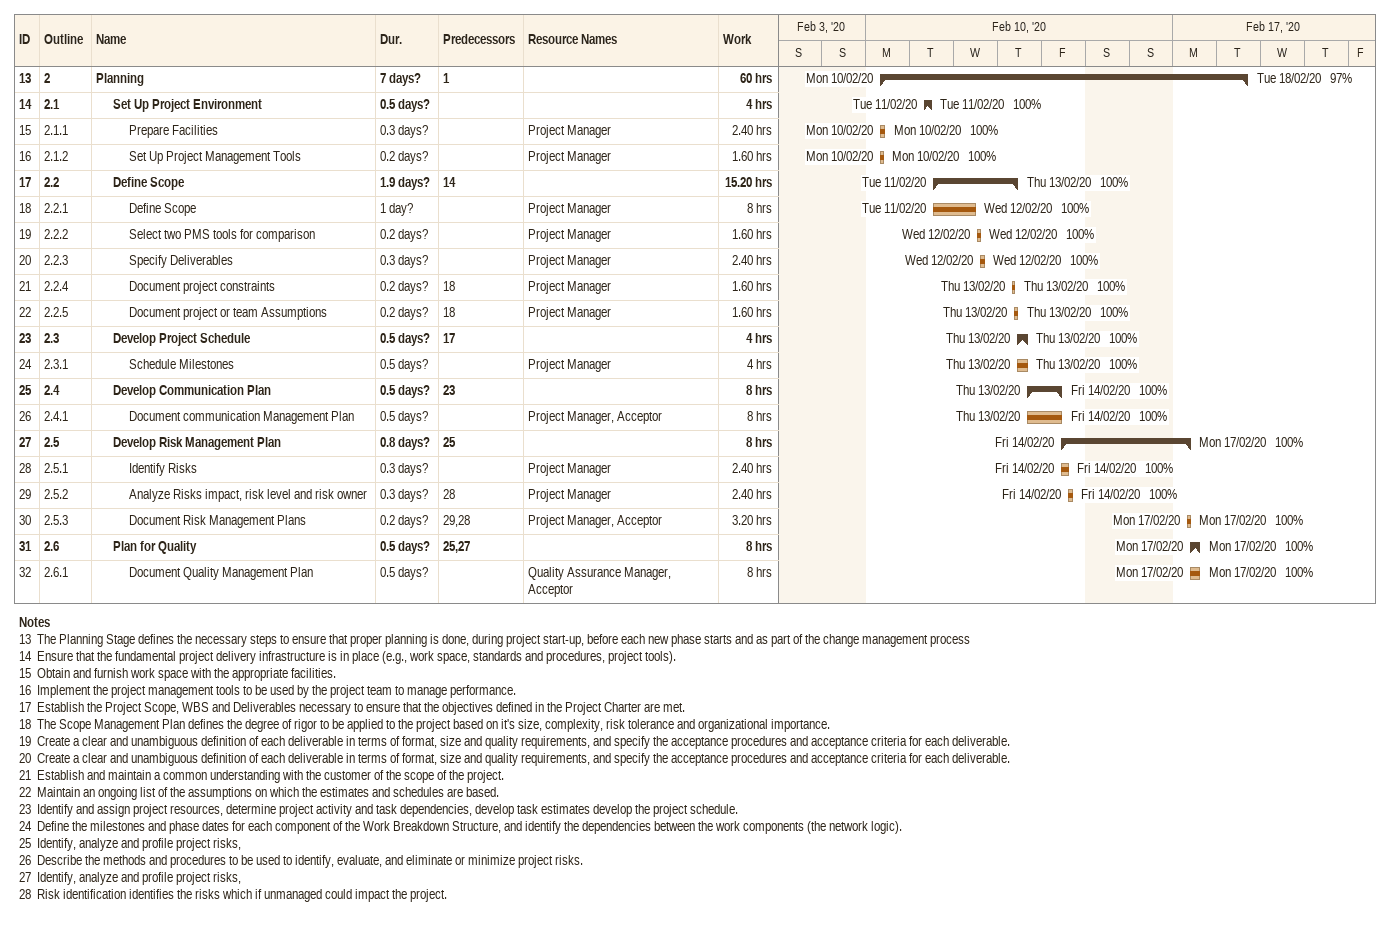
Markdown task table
| ID | WBS | Task | Duration | Start | Finish | Predecessors | Resources | % complete | Work (h) |
|---|---|---|---|---|---|---|---|---|---|
| 13 | 2 | **Planning** | 7d? | 2020-02-10 | 2020-02-18 | 1 |  | 97 | 60 |
| 14 | 2.1 | **Set Up Project Environment** | 0.5d? | 2020-02-11 | 2020-02-11 |  |  | 100 | 4 |
| 15 | 2.1.1 | Prepare Facilities | 0.3d? | 2020-02-10 | 2020-02-10 |  | Project Manager | 100 | 2.40 |
| 16 | 2.1.2 | Set Up Project Management Tools | 0.2d? | 2020-02-10 | 2020-02-10 |  | Project Manager | 100 | 1.60 |
| 17 | 2.2 | **Define Scope** | 1.9d? | 2020-02-11 | 2020-02-13 | 14 |  | 100 | 15.20 |
| 18 | 2.2.1 | Define Scope | 1d? | 2020-02-11 | 2020-02-12 |  | Project Manager | 100 | 8 |
| 19 | 2.2.2 | Select two PMS tools for comparison | 0.2d? | 2020-02-12 | 2020-02-12 |  | Project Manager | 100 | 1.60 |
| 20 | 2.2.3 | Specify Deliverables | 0.3d? | 2020-02-12 | 2020-02-12 |  | Project Manager | 100 | 2.40 |
| 21 | 2.2.4 | Document project constraints | 0.2d? | 2020-02-13 | 2020-02-13 | 18 | Project Manager | 100 | 1.60 |
| 22 | 2.2.5 | Document project or team Assumptions | 0.2d? | 2020-02-13 | 2020-02-13 | 18 | Project Manager | 100 | 1.60 |
| 23 | 2.3 | **Develop Project Schedule** | 0.5d? | 2020-02-13 | 2020-02-13 | 17 |  | 100 | 4 |
| 24 | 2.3.1 | Schedule Milestones | 0.5d? | 2020-02-13 | 2020-02-13 |  | Project Manager | 100 | 4 |
| 25 | 2.4 | **Develop Communication Plan** | 0.5d? | 2020-02-13 | 2020-02-14 | 23 |  | 100 | 8 |
| 26 | 2.4.1 | Document communication Management Plan | 0.5d? | 2020-02-13 | 2020-02-14 |  | Project Manager, Acceptor | 100 | 8 |
| 27 | 2.5 | **Develop Risk Management Plan** | 0.8d? | 2020-02-14 | 2020-02-17 | 25 |  | 100 | 8 |
| 28 | 2.5.1 | Identify Risks | 0.3d? | 2020-02-14 | 2020-02-14 |  | Project Manager | 100 | 2.40 |
| 29 | 2.5.2 | Analyze Risks impact, risk level and risk owner | 0.3d? | 2020-02-14 | 2020-02-14 | 28 | Project Manager | 100 | 2.40 |
| 30 | 2.5.3 | Document Risk Management Plans | 0.2d? | 2020-02-17 | 2020-02-17 | 29, 28 | Project Manager, Acceptor | 100 | 3.20 |
| 31 | 2.6 | **Plan for Quality** | 0.5d? | 2020-02-17 | 2020-02-17 | 25, 27 |  | 100 | 8 |
| 32 | 2.6.1 | Document Quality Management Plan | 0.5d? | 2020-02-17 | 2020-02-17 |  | Quality Assurance Manager, Acceptor | 100 | 8 |

Notes
- 13: The Planning Stage defines the necessary steps to ensure that proper planning is done, during project start-up, before each new phase starts and as part of the change management process
- 14: Ensure that the fundamental project delivery infrastructure is in place (e.g., work space, standards and procedures, project tools).
- 15: Obtain and furnish work space with the appropriate facilities.
- 16: Implement the project management tools to be used by the project team to manage performance.
- 17: Establish the Project Scope, WBS and Deliverables necessary to ensure that the objectives defined in the Project Charter are met.
- 18: The Scope Management Plan defines the degree of rigor to be applied to the project based on it's size, complexity, risk tolerance and organizational importance.
- 19: Create a clear and unambiguous definition of each deliverable in terms of format, size and quality requirements, and specify the acceptance procedures and acceptance criteria for each deliverable.
- 20: Create a clear and unambiguous definition of each deliverable in terms of format, size and quality requirements, and specify the acceptance procedures and acceptance criteria for each deliverable.
- 21: Establish and maintain a common understanding with the customer of the scope of the project.
- 22: Maintain an ongoing list of the assumptions on which the estimates and schedules are based.
- 23: Identify and assign project resources, determine project activity and task dependencies, develop task estimates develop the project schedule.
- 24: Define the milestones and phase dates for each component of the Work Breakdown Structure, and identify the dependencies between the work components (the network logic).
- 25: Identify, analyze and profile project risks,
- 26: Describe the methods and procedures to be used to identify, evaluate, and eliminate or minimize project risks.
- 27: Identify, analyze and profile project risks,
- 28: Risk identification identifies the risks which if unmanaged could impact the project.
